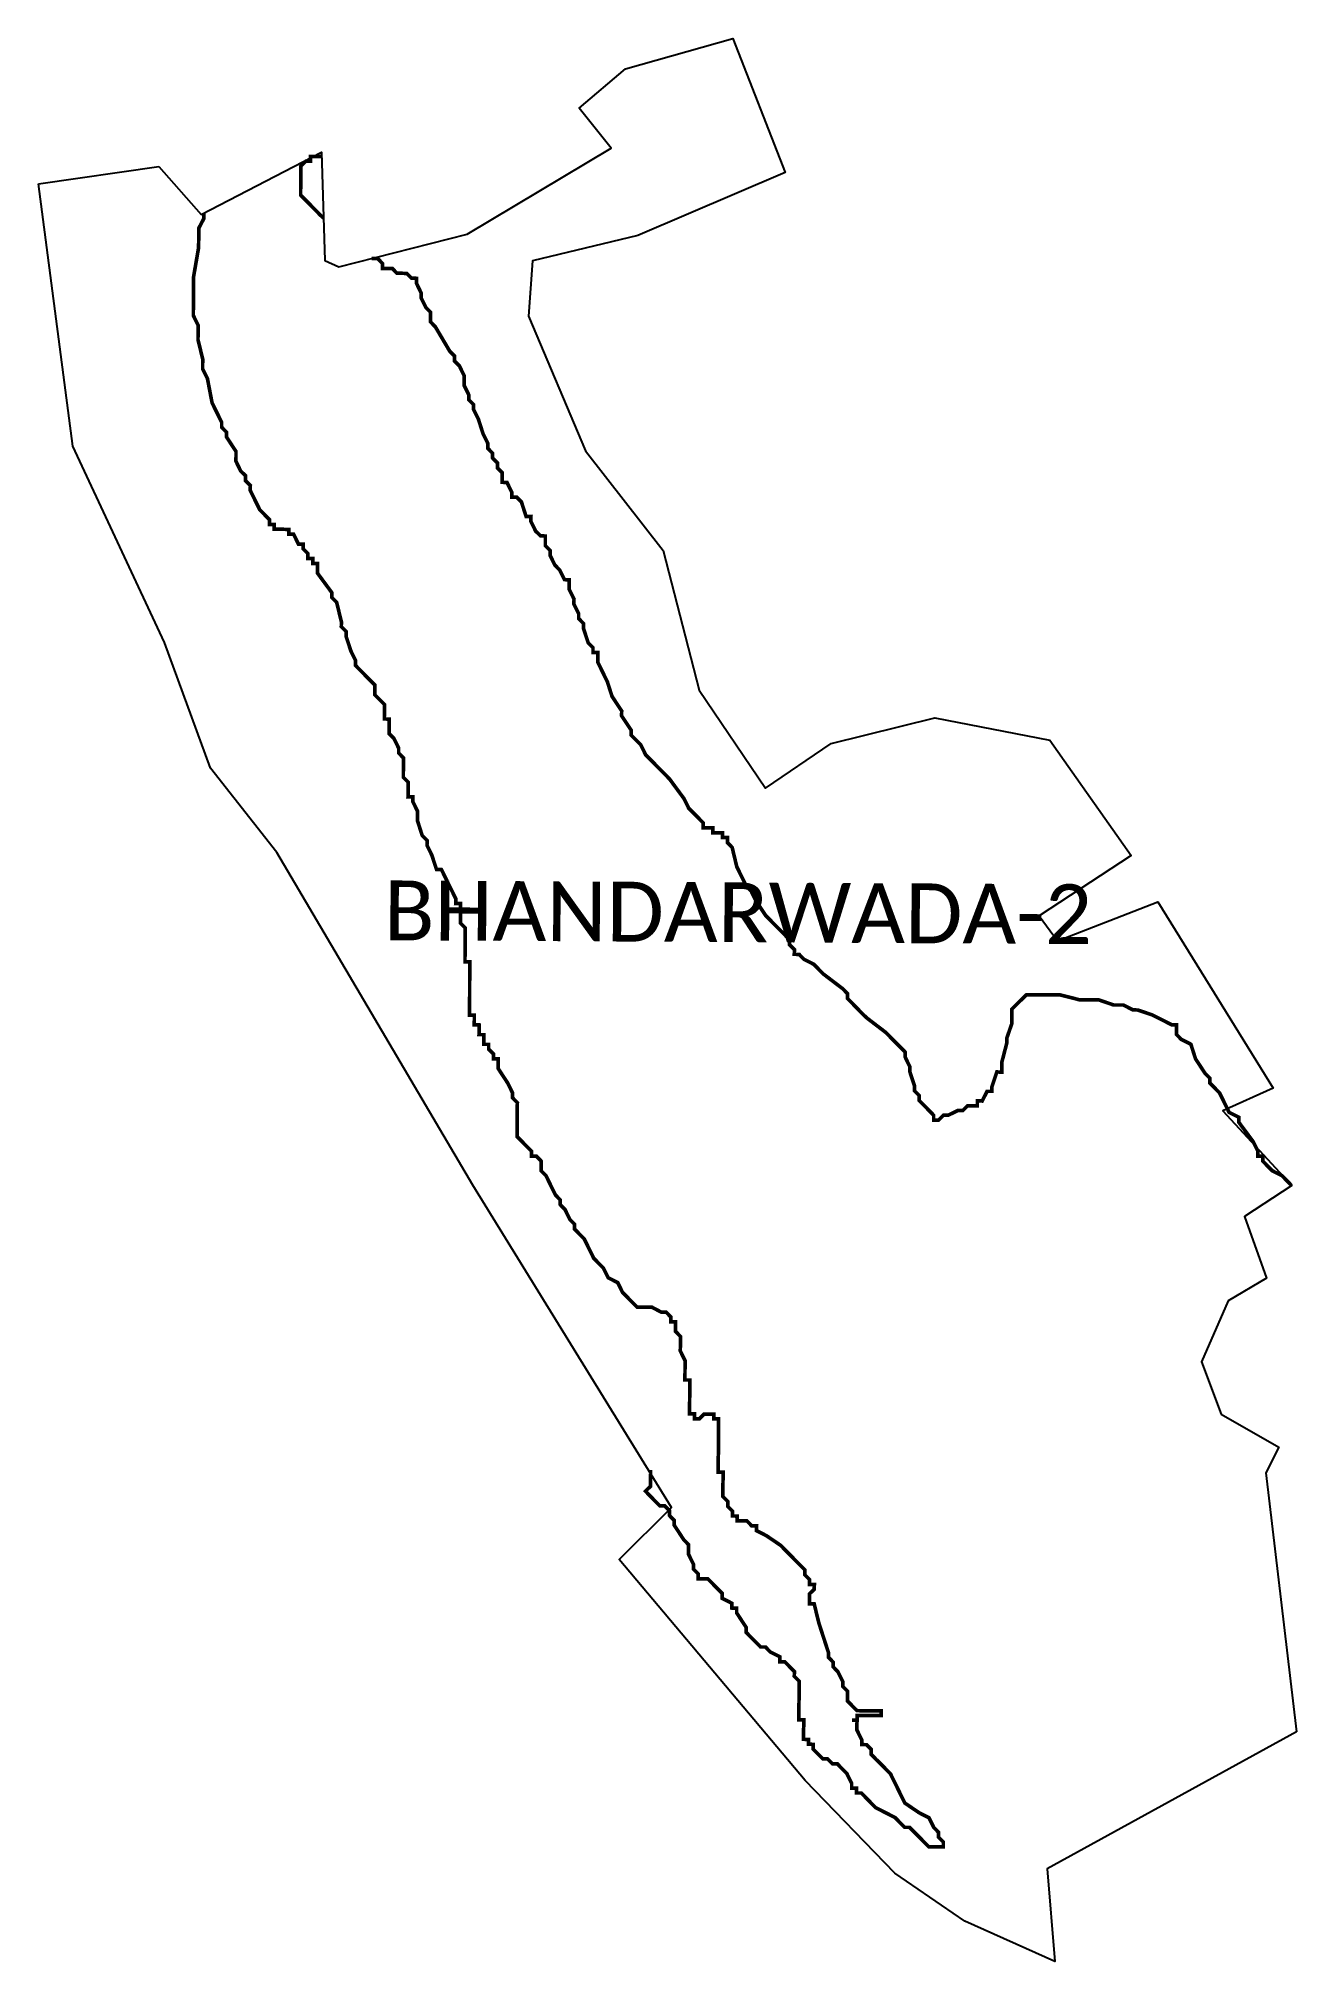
# Model space of a CAD drawing. Header units: metres. Extents: x 314978 to 316031, y 1897174 to 1898782.
import ezdxf

# ---------------------------------------------------------------- set-up
doc = ezdxf.new("R2010")
doc.units = ezdxf.units.M
for name, color, linetype in [('HAZARDS LINE', 1, 'Continuous'), ('village', 3, 'Continuous'), ('VILLAGE NAME', 250, 'Continuous')]:
    doc.layers.add(name, color=color, linetype=linetype)
doc.styles.get("Standard").update_dxf_attribs({"font": 'simplex.shx'})

msp = doc.modelspace()

# ---------------------------------------------------------------- linework, layer by layer
at = {"color": 3, "true_color": 0x00ff00, "flags": 128}
msp.add_lwpolyline([(314978.1, 1898660.8), (315078.7, 1898675.5)], dxfattribs=at)
at = {"layer": 'HAZARDS LINE', "lineweight": 18, "const_width": 3.04}
for points in [[(315216.6, 1898632.2), (315213.6, 1898635.1), (315209.6, 1898639.2), (315205.6, 1898643.3), (315201.5, 1898647.4), (315197.5, 1898651.5), (315197.5, 1898655.5), (315197.6, 1898663.6), (315197.6, 1898667.7), (315197.7, 1898671.7), (315197.7, 1898675.8), (315201.8, 1898679.8), (315205.8, 1898679.8), (315205.8, 1898683.8), (315209.9, 1898683.8), (315213.9, 1898683.8), (315215, 1898684.3)], [(316026.6, 1897823.2), (316026.5, 1897823.3), (316018.5, 1897831.5), (316010.4, 1897835.6), (316006.4, 1897839.6), (316002.4, 1897843.7), (316002.4, 1897847.8), (315998.4, 1897847.8), (315998.4, 1897851.9), (315994.4, 1897860), (315982.3, 1897876.3), (315982.4, 1897880.3), (315974.3, 1897884.4), (315970.3, 1897892.6), (315966.3, 1897900.7), (315962.3, 1897904.8), (315958.2, 1897908.9), (315958.3, 1897912.9), (315954.2, 1897917), (315946.2, 1897929.2), (315942.3, 1897941.4), (315934.2, 1897945.5), (315930.2, 1897949.6), (315930.2, 1897957.7), (315926.2, 1897957.7), (315910, 1897965.9), (315897.9, 1897970), (315893.8, 1897970.1), (315885.8, 1897974.2), (315881.7, 1897974.2), (315877.7, 1897974.2), (315865.5, 1897978.4), (315857.4, 1897978.4), (315849.3, 1897978.5), (315833.1, 1897982.6), (315829.1, 1897982.7), (315821, 1897982.7), (315816.9, 1897982.7), (315812.9, 1897982.8), (315808.8, 1897982.8), (315804.8, 1897982.8), (315800.7, 1897978.8), (315796.6, 1897974.8), (315792.6, 1897970.8), (315792.5, 1897966.7), (315792.5, 1897962.6), (315792.5, 1897958.6), (315788.3, 1897946.5), (315788.3, 1897942.4), (315784.1, 1897926.2), (315784.1, 1897922.2), (315784.1, 1897918.1), (315780, 1897918.2), (315775.9, 1897906), (315775.9, 1897902), (315771.8, 1897902), (315767.7, 1897893.9), (315763.7, 1897894), (315763.6, 1897889.9), (315759.6, 1897889.9), (315755.5, 1897890), (315751.5, 1897885.9), (315747.4, 1897886), (315739.3, 1897882), (315735.2, 1897882), (315731.2, 1897878), (315727.1, 1897878), (315727.1, 1897882), (315723.1, 1897886.1), (315719.1, 1897890.2), (315715.1, 1897894.3), (315715.1, 1897898.3), (315711.1, 1897902.4), (315711.1, 1897906.5), (315707.1, 1897918.6), (315707.1, 1897922.7), (315703.2, 1897930.8), (315703.2, 1897934.9), (315699.2, 1897939), (315695.1, 1897943), (315691.1, 1897947.1), (315687.1, 1897951.2), (315671, 1897963.5), (315666.9, 1897967.5), (315658.9, 1897975.7), (315654.9, 1897979.8), (315654.9, 1897983.8), (315650.9, 1897987.9), (315634.7, 1898000.2), (315630.7, 1898004.3), (315626.7, 1898008.3), (315618.6, 1898012.4), (315614.6, 1898016.5), (315610.5, 1898016.6), (315610.6, 1898020.6), (315606.5, 1898024.7), (315606.6, 1898028.7), (315602.6, 1898032.8), (315594.5, 1898041), (315586.5, 1898049.1), (315578.4, 1898061.3), (315574.4, 1898069.5), (315570.4, 1898073.6), (315566.4, 1898081.7), (315562.4, 1898089.8), (315558.5, 1898106), (315554.5, 1898110.1), (315554.5, 1898114.2), (315550.4, 1898114.2), (315550.5, 1898118.3), (315546.4, 1898118.3), (315542.4, 1898118.3), (315542.4, 1898122.4), (315538.3, 1898122.4), (315534.3, 1898122.4), (315534.3, 1898126.5), (315530.3, 1898130.6), (315522.2, 1898138.7), (315518.2, 1898146.8), (315506.2, 1898163.1), (315502.2, 1898167.2), (315486.1, 1898183.5), (315482.1, 1898191.7), (315478.1, 1898195.7), (315474, 1898199.8), (315474.1, 1898203.9), (315466, 1898216.1), (315466.1, 1898220.1), (315458, 1898232.3), (315454.1, 1898244.5), (315450.1, 1898252.7), (315446.1, 1898260.8), (315446.1, 1898268.9), (315442.1, 1898268.9), (315442.1, 1898273), (315438.1, 1898277), (315434.1, 1898289.2), (315434.1, 1898293.3), (315430.1, 1898297.4), (315430.1, 1898301.4), (315426.1, 1898309.5), (315426.2, 1898313.6), (315422.2, 1898321.7), (315422.2, 1898325.8), (315422.2, 1898329.8), (315418.2, 1898329.9), (315414.2, 1898338), (315410.2, 1898342.1), (315406.2, 1898350.2), (315406.2, 1898354.3), (315402.2, 1898358.3), (315402.2, 1898362.4), (315402.2, 1898366.4), (315398.2, 1898366.5), (315394.1, 1898370.5), (315390.1, 1898378.7), (315390.2, 1898382.7), (315386.1, 1898382.8), (315382.2, 1898394.9), (315378.1, 1898399), (315374.1, 1898399), (315374.1, 1898403.1), (315370.1, 1898411.2), (315366.1, 1898411.3), (315366.1, 1898415.3), (315366.1, 1898419.4), (315362.1, 1898423.4), (315362.1, 1898427.5), (315358.1, 1898431.6), (315358.1, 1898435.6), (315354.1, 1898439.7), (315354.1, 1898443.8), (315350.1, 1898451.9), (315346.2, 1898464.1), (315342.2, 1898472.2), (315342.2, 1898476.2), (315338.2, 1898480.3), (315338.2, 1898484.4), (315334.2, 1898492.5), (315334.2, 1898500.6), (315330.3, 1898508.7), (315326.2, 1898512.8), (315326.3, 1898516.9), (315322.2, 1898521), (315310.2, 1898541.3), (315306.2, 1898545.4), (315306.2, 1898553.5), (315302.2, 1898557.6), (315298.2, 1898565.7), (315298.3, 1898569.7), (315294.3, 1898577.9), (315294.3, 1898581.9), (315290.2, 1898582), (315286.2, 1898586), (315282.2, 1898586.1), (315278.1, 1898586.1), (315274.1, 1898590.2), (315270, 1898590.2), (315266, 1898590.2), (315266, 1898594.3), (315262, 1898598.4), (315257.9, 1898598.4), (315256.8, 1898598.4)]]:
    msp.add_lwpolyline(points, dxfattribs=at)
at = {"layer": 'HAZARDS LINE', "lineweight": 18}
msp.add_lwpolyline([(315116.4, 1898636.5, 3.04, 3.04, 0), (315116.4, 1898631.7, 3.04, 3.04, 0), (315112.2, 1898623.7, 3.04, 3.04, 0), (315112.2, 1898619.6, 3.04, 3.04, 0), (315112.2, 1898615.6, 3.04, 3.04, 0), (315112.1, 1898607.5, 3.04, 3.04, 0), (315107.9, 1898583.2, 3.04, 3.04, 0), (315107.9, 1898575.1, 3.04, 3.04, 0), (315107.8, 1898571, 3.04, 3.04, 0), (315107.8, 1898567, 3.04, 3.04, 0), (315107.8, 1898562.9, 3.04, 3.04, 0), (315107.8, 1898558.9, 3.04, 3.04, 0), (315107.7, 1898554.8, 3.04, 3.04, 0), (315107.7, 1898550.8, 3.04, 3.04, 0), (315111.7, 1898542.6, 3.04, 3.04, 0), (315111.6, 1898530.5, 3.04, 3.04, 0), (315115.6, 1898514.2, 3.04, 3.04, 0), (315115.5, 1898510.2, 3.04, 3.04, 0), (315115.5, 1898506.1, 3.04, 3.04, 0), (315119.5, 1898498, 3.04, 3.04, 0), (315123.4, 1898477.7, 3.04, 3.04, 0), (315127.4, 1898469.6, 3.04, 3.04, 0), (315131.4, 1898461.5, 3.04, 3.04, 0), (315131.4, 1898457.4, 3.04, 3.04, 0), (315135.4, 1898453.3, 3.04, 3.04, 0), (315135.4, 1898449.3, 3.04, 3.04, 0), (315143.4, 1898437.1, 3.04, 3.04, 0), (315143.4, 1898433, 3.04, 3.04, 0), (315143.3, 1898429, 3.04, 3.04, 0), (315147.3, 1898420.8, 3.04, 3.04, 0), (315151.4, 1898416.8, 3.04, 3.04, 0), (315151.3, 1898412.7, 3.04, 3.04, 0), (315155.4, 1898408.6, 3.04, 3.04, 0), (315155.3, 1898404.6, 3.04, 3.04, 0), (315159.3, 1898396.4, 3.04, 3.04, 0), (315163.3, 1898388.3, 3.04, 3.04, 0), (315171.4, 1898380.1, 3.04, 3.04, 0), (315171.4, 1898376.1, 3.04, 3.04, 0), (315175.4, 1898376.1, 3.04, 3.04, 0), (315175.4, 1898372, 3.04, 3.04, 0), (315183.5, 1898372, 3.04, 3.04, 0), (315187.5, 1898371.9, 3.04, 3.04, 0), (315187.5, 1898367.9, 3.04, 3.04, 0), (315191.6, 1898367.9, 3.04, 3.04, 0), (315195.6, 1898359.7, 3.04, 3.04, 0), (315199.6, 1898359.7, 3.04, 3.04, 0), (315199.6, 1898355.6, 3.04, 3.04, 0), (315203.6, 1898351.6, 3.04, 3.04, 0), (315203.6, 1898347.5, 3.04, 3.04, 0), (315207.6, 1898347.5, 3.04, 3.04, 0), (315207.6, 1898343.4, 3.04, 3.04, 0), (315211.6, 1898343.4, 3.04, 3.04, 0), (315211.6, 1898335.3, 3.04, 3.04, 0), (315223.6, 1898319, 3.04, 3.04, 0), (315223.6, 1898315, 3.04, 3.04, 0), (315227.6, 1898310.9, 3.04, 3.04, 0), (315231.6, 1898294.6, 3.04, 3.04, 0), (315231.5, 1898290.6, 3.04, 3.04, 0), (315235.6, 1898286.5, 3.04, 3.04, 0), (315235.5, 1898282.5, 3.04, 3.04, 0), (315239.5, 1898270.3, 3.04, 3.04, 0), (315243.5, 1898262.1, 3.04, 3.04, 0), (315243.5, 1898258.1, 3.04, 3.04, 0), (315247.5, 1898254, 3.04, 3.04, 0), (315251.5, 1898249.9, 3.04, 3.04, 0), (315259.6, 1898241.8, 3.04, 3.04, 0), (315259.5, 1898233.7, 3.04, 3.04, 0), (315263.6, 1898229.6, 3.04, 3.04, 0), (315267.6, 1898225.5, 3.04, 3.04, 0), (315267.5, 1898213.4, 3.04, 3.04, 0), (315271.5, 1898213.3, 3.04, 3.04, 0), (315271.5, 1898209.3, 3.04, 3.04, 0), (315271.5, 1898205.2, 3.04, 3.04, 0), (315271.5, 1898201.2, 3.04, 3.04, 0), (315275.5, 1898197.1, 3.04, 3.04, 0), (315279.5, 1898189, 3.04, 3.04, 0), (315279.5, 1898184.9, 3.04, 3.04, 0), (315283.5, 1898180.8, 3.04, 3.04, 0), (315283.5, 1898176.8, 3.04, 3.04, 0), (315283.4, 1898168.7, 3.04, 3.04, 0), (315283.4, 1898164.6, 3.04, 3.04, 0), (315287.4, 1898160.6, 3.04, 3.04, 0), (315287.4, 1898156.5, 3.04, 3.04, 0), (315287.3, 1898148.4, 3.04, 3.04, 0), (315291.4, 1898148.4, 3.04, 3.04, 0), (315291.3, 1898144.3, 3.04, 3.04, 0), (315295.3, 1898136.2, 3.04, 3.04, 0), (315295.3, 1898132.1, 3.04, 3.04, 0), (315295.3, 1898128.1, 3.04, 3.04, 0), (315299.2, 1898115.9, 3.04, 3.04, 0), (315303.3, 1898111.8, 3.04, 3.04, 0), (315303.2, 1898107.8, 3.04, 3.04, 0), (315307.2, 1898099.6, 3.04, 3.04, 0), (315311.2, 1898087.5, 3.04, 3.04, 0), (315315.3, 1898087.4, 3.04, 3.04, 0), (315327.3, 1898063, 3.04, 3.04, 0), (315327.2, 1898059, 3.04, 3.04, 0), (315331.3, 1898059, 3.04, 3.04, 0), (315331.2, 1898042.7, 3.04, 3.04, 0), (315335.2, 1898038.7, 3.04, 3.04, 0), (315335.2, 1898034.6, 3.04, 3.04, 0), (315335.1, 1898026.5, 3.04, 3.04, 0), (315335.1, 1898022.5, 3.04, 3.04, 0), (315335.1, 1898018.4, 3.04, 3.04, 0), (315335, 1898014.4, 3.04, 3.04, 0), (315335, 1898010.3, 3.04, 3.04, 0), (315339.1, 1898010.3, 3.04, 3.04, 0), (315339, 1898006.2, 3.04, 3.04, 0), (315339, 1898002.2, 3.04, 3.04, 0), (315339, 1897998.1, 3.04, 3.04, 0), (315338.9, 1897994.1, 3.04, 3.04, 0), (315338.9, 1897990, 3.04, 3.04, 0), (315338.9, 1897986, 3.04, 3.04, 0), (315338.9, 1897981.9, 3.04, 3.04, 0), (315338.8, 1897977.9, 3.04, 3.04, 0), (315338.8, 1897973.8, 3.04, 3.04, 0), (315338.8, 1897969.8, 3.04, 3.04, 0), (315338.8, 1897965.7, 3.04, 3.04, 0), (315342.8, 1897965.7, 3.04, 3.04, 0), (315342.8, 1897961.6, 3.04, 3.04, 0), (315342.7, 1897957.6, 3.04, 3.04, 0), (315346.8, 1897957.5, 3.04, 3.04, 0), (315346.8, 1897953.5, 3.04, 3.04, 0), (315346.7, 1897949.4, 3.04, 3.04, 0), (315350.8, 1897949.4, 3.04, 3.04, 0), (315350.8, 1897945.4, 3.04, 3.04, 0), (315350.7, 1897941.3, 3.04, 3.04, 0), (315354.8, 1897941.3, 3.04, 3.04, 0), (315354.8, 1897937.2, 3.04, 3.04, 0), (315358.8, 1897933.2, 3.04, 3.04, 0), (315358.8, 1897929.1, 3.04, 3.04, 0), (315362.8, 1897929.1, 3.04, 3.04, 0), (315362.8, 1897925, 3.04, 3.04, 0), (315362.8, 1897921, 3.04, 3.04, 0), (315370.8, 1897908.8, 3.04, 3.04, 0), (315374.8, 1897900.6, 3.04, 3.04, 0), (315374.8, 1897896.6, 3.04, 3.04, 0), (315378.8, 1897892.5, 3.04, 3.04, 0), (315378.7, 1897888.4, 3.04, 3.04, 0), (315378.7, 1897884.4, 3.04, 3.04, 0), (315378.7, 1897876.3, 3.04, 3.04, 0), (315378.6, 1897872.2, 3.04, 3.04, 0), (315378.6, 1897868.2, 3.04, 3.04, 0), (315378.6, 1897864.1, 3.04, 3.04, 0), (315382.6, 1897860.1, 3.04, 3.04, 0), (315386.6, 1897856, 3.04, 3.04, 0), (315390.7, 1897851.9, 3.04, 3.04, 0), (315390.6, 1897847.8, 3.04, 3.04, 0), (315394.7, 1897847.8, 3.04, 3.04, 0), (315398.7, 1897843.7, 3.04, 3.04, 0), (315398.6, 1897835.6, 3.04, 3.04, 0), (315402.7, 1897831.6, 3.04, 3.04, 0), (315406.7, 1897823.4, 3.04, 3.04, 0), (315410.7, 1897815.3, 3.04, 3.04, 0), (315414.7, 1897811.2, 3.04, 3.04, 0), (315414.7, 1897807.2, 3.04, 3.04, 0), (315418.7, 1897803.1, 3.04, 3.04, 0), (315422.7, 1897794.9, 3.04, 3.04, 0), (315426.7, 1897790.9, 3.04, 3.04, 0), (315426.7, 1897786.8, 3.04, 3.04, 0), (315430.7, 1897782.7, 3.04, 3.04, 0), (315434.7, 1897778.7, 3.04, 3.04, 0), (315442.7, 1897762.4, 3.04, 3.04, 0), (315450.8, 1897754.2, 3.04, 3.04, 0), (315454.8, 1897746.1, 3.04, 3.04, 0), (315462.8, 1897742, 3.04, 3.04, 0), (315466.8, 1897733.9, 3.04, 3.04, 0), (315478.9, 1897721.6, 3.04, 3.04, 0), (315483, 1897721.6, 3.04, 3.04, 0), (315487, 1897721.6, 3.04, 3.04, 0), (315491.1, 1897721.6, 3.04, 3.04, 0), (315499.1, 1897717.4, 3.04, 3.04, 0), (315503.2, 1897717.4, 3.04, 3.04, 0), (315507.2, 1897713.3, 3.04, 3.04, 0), (315507.2, 1897709.3, 3.04, 3.04, 0), (315511.2, 1897709.3, 3.04, 3.04, 0), (315511.2, 1897705.2, 3.04, 3.04, 0), (315511.2, 1897701.2, 3.04, 3.04, 0), (315515.2, 1897697.1, 3.04, 3.04, 0), (315515.2, 1897693, 3.04, 3.04, 0), (315515.2, 1897689, 3.04, 3.04, 0), (315515.1, 1897684.9, 3.04, 3.04, 0), (315519.1, 1897676.8, 3.04, 3.04, 0), (315519.1, 1897672.7, 3.04, 3.04, 0), (315519, 1897660.6, 3.04, 3.04, 0), (315523.1, 1897660.6, 3.04, 3.04, 0), (315523, 1897648.4, 3.04, 3.04, 0), (315522.9, 1897636.2, 3.04, 3.04, 0), (315522.9, 1897632.2, 3.04, 3.04, 0), (315526.9, 1897632.2, 3.04, 3.04, 0), (315526.9, 1897628.1, 3.04, 3.04, 0), (315531, 1897628.1, 3.04, 3.04, 0), (315535, 1897632.1, 3.04, 3.04, 0), (315539.1, 1897632.1, 3.04, 3.04, 0), (315543.1, 1897632.1, 3.04, 3.04, 0), (315543.1, 1897628, 3.04, 3.04, 0), (315547.2, 1897628, 3.04, 3.04, 0), (315547.1, 1897623.9, 3.04, 3.04, 0), (315547.1, 1897615.8, 3.04, 3.04, 0), (315547, 1897611.8, 3.04, 3.04, 0), (315547, 1897607.7, 3.04, 3.04, 0), (315547, 1897603.7, 3.04, 3.04, 0), (315547, 1897599.6, 3.04, 3.04, 0), (315546.9, 1897595.6, 3.04, 3.04, 0), (315546.9, 1897591.5, 3.04, 3.04, 0), (315546.9, 1897587.5, 3.04, 3.04, 0), (315546.9, 1897583.4, 3.04, 3.04, 0), (315550.9, 1897583.4, 3.04, 3.04, 0), (315550.9, 1897579.3, 3.04, 3.04, 0), (315550.8, 1897571.2, 3.04, 3.04, 0), (315550.8, 1897567.2, 3.04, 3.04, 0), (315550.8, 1897563.1, 3.04, 3.04, 0), (315554.8, 1897559, 3.04, 3.04, 0), (315554.8, 1897555, 3.04, 3.04, 0), (315558.8, 1897550.9, 3.04, 3.04, 0), (315558.8, 1897546.9, 3.04, 3.04, 0), (315562.8, 1897546.8, 3.04, 3.04, 0), (315562.8, 1897542.8, 3.04, 3.04, 0), (315566.8, 1897542.7, 3.04, 3.04, 0), (315570.9, 1897542.7, 3.04, 3.04, 0), (315574.9, 1897538.6, 3.04, 3.04, 0), (315579, 1897538.6, 3.04, 3.04, 0), (315578.9, 1897534.6, 3.04, 3.04, 0), (315587, 1897530.5, 3.04, 3.04, 0), (315599.1, 1897522.3, 3.04, 3.04, 0), (315603.1, 1897518.2, 3.04, 3.04, 0), (315607.2, 1897514.1, 3.04, 3.04, 0), (315611.2, 1897510, 3.04, 3.04, 0), (315615.2, 1897506, 3.04, 3.04, 0), (315619.2, 1897501.9, 3.04, 3.04, 0), (315619.2, 1897497.8, 3.04, 3.04, 0), (315623.2, 1897493.7, 3.04, 3.04, 0), (315623.2, 1897489.7, 3.04, 3.04, 0), (315627.3, 1897489.7, 3.04, 3.04, 0), (315627.2, 1897485.6, 3.04, 3.04, 0), (315623.1, 1897481.6, 3.04, 3.04, 0), (315623.1, 1897477.5, 3.04, 3.04, 0), (315623.1, 1897473.5, 3.04, 3.04, 0), (315627.1, 1897473.5, 3.04, 3.04, 0), (315631.1, 1897457.2, 3.04, 3.04, 0), (315639, 1897432.9, 3.04, 3.04, 0), (315639, 1897428.8, 3.04, 3.04, 0), (315643, 1897424.7, 3.04, 3.04, 0), (315643, 1897420.7, 3.04, 3.04, 0), (315647, 1897416.6, 3.04, 3.04, 0), (315651, 1897408.5, 3.04, 3.04, 0), (315651, 1897404.4, 3.04, 3.04, 0), (315655, 1897400.3, 3.04, 3.04, 0), (315655, 1897396.3, 3.04, 3.04, 0), (315655, 1897392.2, 3.04, 3.04, 0), (315659, 1897388.1, 3.04, 3.04, 0), (315663, 1897384.1, 3.04, 3.04, 0), (315667.1, 1897384, 3.04, 3.04, 0), (315671.1, 1897384, 3.04, 3.04, 0), (315675.2, 1897384, 3.04, 3.04, 0), (315679.2, 1897384, 3.04, 3.04, 0), (315683.3, 1897383.9, 3.04, 3.04, 0), (315683.2, 1897379.9, 3.04, 3.04, 0), (315679.2, 1897379.9, 3.04, 3.04, 0), (315675.1, 1897379.9, 3.04, 3.04, 0), (315671.1, 1897380, 3.04, 3.04, 0), (315667, 1897380, 3.04, 3.04, 0), (315663, 1897380, 3.04, 3.04, 0), (315663, 1897376, 3.04, 3.04, 0), (315658.9, 1897376, 3.04, 3.04, 0), (315663, 1897376, 3.04, 3.04, 0), (315662.9, 1897371.9, 3.04, 3.04, 0), (315662.9, 1897367.9, 3.04, 3.04, 0), (315666.9, 1897359.7, 3.04, 3.04, 0), (315666.9, 1897355.7, 3.04, 3.04, 0), (315670.9, 1897355.6, 3.04, 3.04, 0), (315674.9, 1897351.6, 3.04, 3.04, 0), (315674.9, 1897347.5, 3.04, 3.04, 0), (315678.9, 1897343.4, 3.04, 3.04, 0), (315683, 1897339.4, 3.04, 3.04, 0), (315687, 1897335.3, 3.04, 3.04, 0), (315691, 1897331.2, 3.04, 3.04, 0), (315695, 1897323.1, 3.04, 3.04, 0), (315699, 1897314.9, 3.04, 3.04, 0), (315703, 1897306.8, 3.04, 3.04, 0), (315715.1, 1897298.6, 3.04, 3.04, 0), (315723.2, 1897294.5, 3.04, 3.04, 0), (315727.2, 1897286.4, 3.04, 3.04, 0), (315731.2, 1897282.3, 3.04, 3.04, 0), (315731.2, 1897278.3, 3.04, 3.04, 0), (315735.2, 1897274.2, 3.04, 3.04, 0), (315735.2, 1897270.1, 3.04, 3.04, 0), (315731.1, 1897270.1, 3.04, 3.04, 0), (315727.1, 1897270.2, 3.04, 3.04, 0), (315723, 1897270.2, 3.04, 3.04, 0), (315719, 1897274.3, 3.04, 3.04, 0), (315715, 1897278.4, 3.04, 3.04, 0), (315706.9, 1897286.5, 3.04, 3.04, 0), (315702.9, 1897286.5, 3.04, 3.04, 0), (315698.8, 1897290.6, 3.04, 3.04, 0), (315694.8, 1897294.7, 3.04, 3.04, 0), (315678.7, 1897302.9, 3.04, 3.04, 0), (315674.6, 1897307, 3.04, 3.04, 0), (315670.6, 1897311.1, 3.04, 3.04, 0), (315666.6, 1897315.2, 3.04, 3.04, 0), (315662.5, 1897315.2, 3.04, 3.04, 0), (315662.6, 1897319.2, 3.04, 3.04, 0), (315658.5, 1897319.3, 3.04, 3.04, 0), (315658.5, 1897323.3, 3.04, 3.04, 0), (315654.5, 1897331.4, 3.04, 3.04, 0), (315650.5, 1897335.5, 3.04, 3.04, 0), (315646.5, 1897339.6, 3.04, 3.04, 0), (315642.5, 1897339.6, 3.04, 3.04, 0), (315638.4, 1897343.7, 3.04, 3.04, 0), (315634.4, 1897343.7, 3.04, 3.04, 0), (315630.4, 1897347.8, 3.04, 3.04, 0), (315626.3, 1897351.9, 3.04, 3.04, 0), (315626.4, 1897355.9, 3.04, 3.04, 0), (315622.3, 1897356, 3.04, 3.04, 0), (315622.3, 1897360, 3.04, 3.04, 0), (315618.3, 1897360.1, 3.04, 3.04, 0), (315618.3, 1897364.1, 3.04, 3.04, 0), (315618.3, 1897368.2, 3.04, 3.04, 0), (315618.4, 1897372.2, 3.04, 3.04, 0), (315618.4, 1897376.3, 3.04, 3.04, 0), (315614.3, 1897376.3, 3.04, 3.04, 0), (315614.4, 1897380.3, 3.04, 3.04, 0), (315614.4, 1897384.4, 3.04, 3.04, 0), (315614.4, 1897388.4, 3.04, 3.04, 0), (315614.5, 1897396.5, 3.04, 3.04, 0), (315614.5, 1897400.6, 3.04, 3.04, 0), (315614.5, 1897404.7, 3.04, 3.04, 0), (315614.6, 1897408.7, 3.04, 3.04, 0), (315610.5, 1897412.8, 3.04, 3.04, 0), (315610.6, 1897416.8, 3.04, 3.04, 0), (315606.5, 1897420.9, 3.04, 3.04, 0), (315602.5, 1897425, 3.04, 3.04, 0), (315598.5, 1897425, 3.04, 3.04, 0), (315598.5, 1897429.1, 3.04, 3.04, 0), (315590.4, 1897433.2, 3.04, 3.04, 0), (315586.4, 1897437.3, 3.04, 3.04, 0), (315582.3, 1897437.3, 3.04, 3.04, 0), (315578.3, 1897441.4, 3.04, 3.04, 0), (315574.3, 1897445.4, 3.04, 3.04, 0), (315570.3, 1897449.5, 3.04, 3.04, 0), (315570.3, 1897453.6, 3.04, 3.04, 0), (315562.3, 1897465.8, 3.04, 3.04, 0), (315562.3, 1897469.8, 3.04, 3.04, 0), (315558.2, 1897469.9, 3.04, 3.04, 0), (315558.3, 1897473.9, 3.04, 3.04, 0), (315550.2, 1897478, 3.04, 3.04, 0), (315550.2, 1897482.1, 3.04, 3.04, 0), (315546.2, 1897486.2, 3.04, 3.04, 0), (315542.2, 1897490.2, 3.04, 3.04, 0), (315538.2, 1897494.3, 3.04, 3.04, 0), (315534.1, 1897494.3, 3.04, 3.04, 0), (315530.1, 1897494.4, 3.04, 3.04, 0), (315530.1, 1897498.4, 3.04, 3.04, 0), (315526.1, 1897502.5, 3.04, 3.04, 0), (315526.1, 1897506.6, 3.04, 3.04, 0), (315522.1, 1897514.7, 3.04, 3.04, 0), (315522.1, 1897522.8, 3.04, 3.04, 0), (315518.1, 1897526.9, 3.04, 3.04, 0), (315510.1, 1897539.1, 3.04, 3.04, 0), (315510.1, 1897543.1, 3.04, 3.04, 0), (315506.1, 1897547.2, 3.04, 3.04, 0), (315506.1, 1897551.3, 3.04, 3.04, 0), (315502.1, 1897555.3, 3.04, 3.04, 0), (315498, 1897555.4, 3.04, 3.04, 0), (315494, 1897559.4, 3.04, 3.04, 0), (315490, 1897563.5, 3.04, 3.04, 0), (315486, 1897567.6, 3.04, 3.04, 0), (315490.1, 1897571.6, 3.04, 3.04, 0), (315490.1, 1897575.7, 3.04, 3.04, 0), (315490.1, 1897579.7, 3.04, 3.04, 0), (315490.1, 1897583.8, 3.04, 3.04, 0), (315489.4, 1897583.8, 3.04, 3.04, 0)], format="xyseb", dxfattribs=at)
at = {"layer": 'village', "color": 3, "true_color": 0x00ff00}
for points in [[(315078.7, 1898675.5, 0), (315114.2, 1898635.4, 0), (315214.9, 1898687.3, 0), (315217.6, 1898596.9, 0), (315229.4, 1898591.4, 0), (315336.9, 1898618.9, 0), (315457.2, 1898690.7, 0), (315430.6, 1898724.1, 0), (315469.3, 1898757, 0), (315559, 1898782.5, 0), (315602.9, 1898670.3, 0), (315479.6, 1898617.8, 0), (315391.6, 1898596.4, 0), (315388.1, 1898550.2, 0), (315435.7, 1898437.7, 0), (315500.7, 1898354.2, 0), (315530.9, 1898237.5, 0), (315586.4, 1898155.6, 0), (315641.3, 1898192.9, 0), (315728.1, 1898214.3, 0), (315824.4, 1898195.7, 0), (315892.3, 1898099.3, 0), (315815.3, 1898048.7, 0), (315830.6, 1898027.8, 0), (315914.6, 1898060.4, 0), (316011.2, 1897904.7, 0), (315969, 1897885.6, 0), (316026.8, 1897823.3, 0), (315987.2, 1897797.3, 0), (316005.5, 1897745.8, 0), (315973.4, 1897726.8, 0), (315951.3, 1897675.8, 0), (315967.6, 1897632.1, 0), (316015.9, 1897604.5, 0), (316005.1, 1897583, 0), (316030.7, 1897366.3, 0)], [(316030.7, 1897366.3, 0), (315822, 1897251.9, 0), (315828.4, 1897174.3, 0), (315753.3, 1897207.9, 0), (315694.7, 1897248.3, 0), (315619.7, 1897325.7, 0), (315464, 1897510.6, 0), (315507.8, 1897554, 0), (315341.6, 1897823.4, 0), (315177.6, 1898101.7, 0), (315122.2, 1898172.3, 0), (315083.6, 1898277.3, 0), (315006.9, 1898441.6, 0), (314978.1, 1898660.8, 0)]]:
    msp.add_polyline3d(points, dxfattribs=at)

# ---------------------------------------------------------------- texts
at = {"layer": 'VILLAGE NAME', "insert": (315267.3, 1898078.4), "char_height": 50, "attachment_point": 1, "rotation": 359.6762}
msp.add_mtext_dynamic_manual_height_columns('{\\fCalibri|b0|i0|c0|p34;BHANDARWADA-2}', width=1377.028, gutter_width=520.2, heights=[0], dxfattribs=at)

doc.saveas('drawing.dxf')
